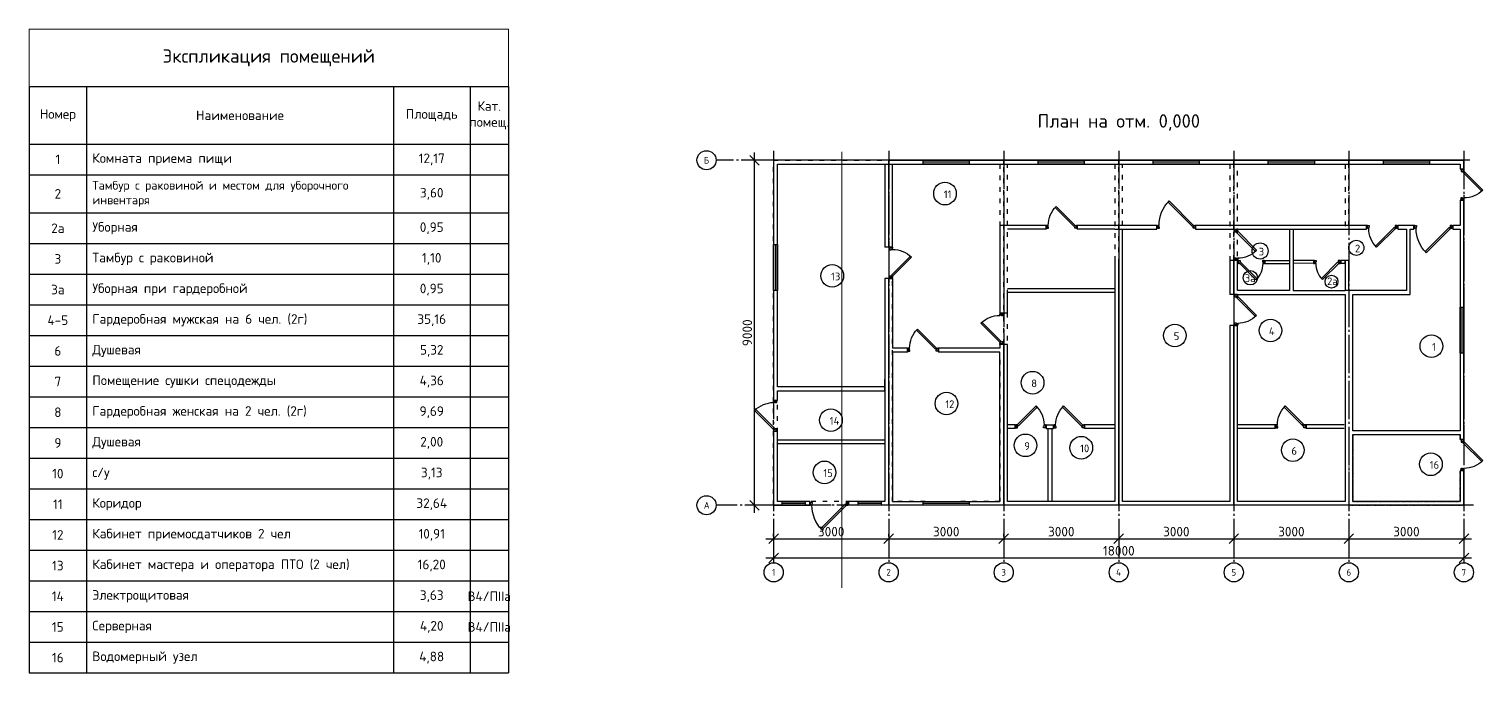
# Model space of a CAD drawing. Header units: millimetres. Extents: x 3795014 to 4300160, y 3869364 to 4016788.
# Drawn here: x 4168331 to 4206243, y 3963619 to 3980415 of the extents above; entities that cross this region are included whole.
import ezdxf
from ezdxf.enums import TextEntityAlignment as Align

# ---------------------------------------------------------------- set-up
doc = ezdxf.new("R2010")
doc.units = ezdxf.units.MM
doc.linetypes.add('ACAD_ISO03W100', pattern=[30, 12, -18])
doc.linetypes.add('DASHDOT_axis', pattern=[24, 20, -1.5, 1, -1.5])
doc.layers.get('Defpoints').update_dxf_attribs({"color": 3})
for name, color, linetype, lineweight in [('выноска', 7, 'Continuous', 18), ('размеры', 7, 'Continuous', 18), ('текст', 7, 'Continuous', 20)]:
    doc.layers.add(name, color=color, linetype=linetype, lineweight=lineweight)
for name, color, linetype in [('Маркер помещения', 7, 'Continuous'), ('Модуль3_9', 7, 'ACAD_ISO03W100'), ('Окно', 7, 'Continuous'), ('ТХ здание', 7, 'Continuous'), ('ТХ размеры', 7, 'Continuous')]:
    doc.layers.add(name, color=color, linetype=linetype)
doc.styles.add('GOST-2.304_Type-B', font='GOST Common.ttf')
doc.styles.add('ISOCPEUR', font='isocpeur.ttf')
doc.styles.add('ВНИПИТЕКСТ', font='isocpeui.ttf')
doc.styles.add('ГОСТ 2.304', font='isocpeur.ttf')
doc.dimstyles.new('СПДС$0', dxfattribs={"dimscale": 100, "dimtxt": 2.5, "dimasz": 2.5, "dimexe": 1.25, "dimexo": 0.004, "dimgap": 1, "dimtad": 1, "dimdec": 0, "dimtxsty": 'ВНИПИТЕКСТ', "dimblk": 'OBLIQUE', "dimcen": 0, "dimdle": 1.25, "dimclrd": 256, "dimclre": 256, "dimclrt": 256, "dimadec": 0, "dimazin": 2, "dimtfac": 1, "dimtdec": 0, "dimtmove": 1, "dimatfit": 3, "dimldrblk": 'NONE', "dimfxl": 1, "dimlwd": -1, "dimlwe": -1, "dimarcsym": 0})

# ---------------------------------------------------------------- blocks, each defined once
blk = doc.blocks.new('Оси')
at = {"layer": 'ТХ размеры', "linetype": 'DASHDOT_axis', "ltscale": 50, "flags": 128}
for points in [[(0, 12250), (0, 12000), (0, 1500)], [(3000, 12250), (3000, 12000), (3000, 1500)], [(6000, 12250), (6000, 12000), (6000, 1500)], [(9000, 12250), (9000, 12000), (9000, 1500)], [(12000, 12250), (12000, 12000), (12000, 1500)], [(15000, 12250), (15000, 12000), (15000, 1500)], [(18000, 12250), (18000, 12000), (18000, 1500)], [(18155.34, 12000), (-1000, 12000), (-1500, 12000)], [(18250, 3000), (18000, 3000), (0, 3000), (-1000, 3000), (-1500, 3000)]]:
    blk.add_lwpolyline(points, dxfattribs=at)
at = {"layer": 'ТХ размеры', "linetype": 'Continuous'}
for centre in [(-1750, 12000), (-1750, 3000), (0, 1250), (3000, 1250), (6000, 1250), (9000, 1250), (12000, 1250), (15000, 1250), (18000, 1250)]:
    blk.add_circle(centre, 250, dxfattribs=at)
at = {"layer": 'ТХ размеры', "style": 'GOST-2.304_Type-B'}
for s, p in [('Б', (-1820, 11912.5)), ('А', (-1820, 2912.5)), ('1', (-43.75, 1162.5)), ('2', (2938.75, 1162.5)), ('3', (5938.75, 1162.5)), ('4', (8930, 1162.5)), ('5', (11938.75, 1162.5)), ('6', (14938.75, 1162.5)), ('7', (17938.75, 1162.5))]:
    blk.add_text(s, height=175, dxfattribs=at).set_placement(p)
blk = doc.blocks.new('*U47')
at = {"ltscale": 100}
blk.add_lwpolyline([(54, -39), (83, -11), (577, -505), (549, -533)], close=True, dxfattribs=at)
blk.add_arc((55, -38), 700, 315.135, 0, dxfattribs=at)
at = {"layer": 'ТХ здание', "ltscale": 100}
for p, q in [((20, -38), (20, 38)), ((20, 38), (65, 38)), ((65, 4), (53, 4)), ((53, 4), (53, -36)), ((65, 38), (65, 4)), ((790, 38), (745, 38)), ((745, 38), (745, 4)), ((745, 4), (757, 4)), ((757, 4), (757, -38)), ((790, -38), (790, 38)), ((51, -38), (20, -38)), ((757, -38), (790, -38))]:
    blk.add_line(p, q, dxfattribs=at)
for points in [[(20, 38), (0, 38), (0, -38), (20, -38)], [(790, 38), (810, 38), (810, -38), (790, -38)]]:
    blk.add_lwpolyline(points, close=True, dxfattribs=at)
blk.add_circle((53, -38), 2, dxfattribs=at)
blk = doc.blocks.new('*U37')
at = {"ltscale": 100}
blk.add_lwpolyline([(54, 39), (83, 11), (577, 505), (549, 533)], close=True, dxfattribs=at)
blk.add_arc((55, 38), 700, 0, 44.865, dxfattribs=at)
at = {"layer": 'ТХ здание', "ltscale": 100}
for p, q in [((20, 38), (20, -37)), ((51, 38), (20, 38)), ((53, -4), (53, 36)), ((757, -4), (757, 38)), ((757, 38), (790, 38)), ((790, 38), (790, -37)), ((20, -37), (65, -37)), ((65, -4), (53, -4)), ((65, -37), (65, -4)), ((745, -37), (745, -4)), ((745, -4), (757, -4)), ((790, -37), (745, -37))]:
    blk.add_line(p, q, dxfattribs=at)
for points in [[(20, -37), (0, -37), (0, 38), (20, 38)], [(790, -37), (810, -37), (810, 38), (790, 38)]]:
    blk.add_lwpolyline(points, close=True, dxfattribs=at)
blk.add_circle((53, 38), 2, dxfattribs=at)
blk = doc.blocks.new('*U36')
at = {"ltscale": 100}
blk.add_lwpolyline([(54, 39), (83, 11), (719, 647), (690, 675)], close=True, dxfattribs=at)
blk.add_arc((55, 38), 900, 0, 44.865, dxfattribs=at)
at = {"layer": 'ТХ здание', "ltscale": 100}
for p, q in [((20, 38), (20, -37)), ((51, 38), (20, 38)), ((53, -4), (53, 36)), ((957, -4), (957, 38)), ((957, 38), (990, 38)), ((990, 38), (990, -37)), ((20, -37), (65, -37)), ((65, -4), (53, -4)), ((65, -37), (65, -4)), ((945, -37), (945, -4)), ((945, -4), (957, -4)), ((990, -37), (945, -37))]:
    blk.add_line(p, q, dxfattribs=at)
for points in [[(20, -37), (0, -37), (0, 38), (20, 38)], [(990, -37), (1010, -37), (1010, 38), (990, 38)]]:
    blk.add_lwpolyline(points, close=True, dxfattribs=at)
blk.add_circle((53, 38), 2, dxfattribs=at)
blk = doc.blocks.new('*U46')
at = {"ltscale": 100}
blk.add_lwpolyline([(54, -39), (83, -11), (719, -647), (690, -675)], close=True, dxfattribs=at)
blk.add_arc((55, -38), 900, 315.135, 0, dxfattribs=at)
at = {"layer": 'ТХ здание', "ltscale": 100}
for p, q in [((20, -38), (20, 38)), ((20, 38), (65, 38)), ((65, 4), (53, 4)), ((53, 4), (53, -36)), ((65, 38), (65, 4)), ((990, 38), (945, 38)), ((945, 38), (945, 4)), ((945, 4), (957, 4)), ((957, 4), (957, -38)), ((990, -38), (990, 38)), ((51, -38), (20, -38)), ((957, -38), (990, -38))]:
    blk.add_line(p, q, dxfattribs=at)
for points in [[(20, 38), (0, 38), (0, -38), (20, -38)], [(990, 38), (1010, 38), (1010, -38), (990, -38)]]:
    blk.add_lwpolyline(points, close=True, dxfattribs=at)
blk.add_circle((53, -38), 2, dxfattribs=at)
blk = doc.blocks.new('*U43')
at = {"ltscale": 100}
blk.add_lwpolyline([(-54, 39), (-83, 11), (-577, 505), (-549, 533)], close=True, dxfattribs=at)
blk.add_arc((-55, 38), 700, 135.135, 180, dxfattribs=at)
at = {"layer": 'ТХ здание', "ltscale": 100}
for p, q in [((-790, 38), (-790, -37)), ((-757, 38), (-790, 38)), ((-757, -4), (-757, 38)), ((-53, -4), (-53, 36)), ((-51, 38), (-20, 38)), ((-20, 38), (-20, -37)), ((-790, -37), (-745, -37)), ((-745, -4), (-757, -4)), ((-745, -37), (-745, -4)), ((-65, -37), (-65, -4)), ((-65, -4), (-53, -4)), ((-20, -37), (-65, -37))]:
    blk.add_line(p, q, dxfattribs=at)
for points in [[(-790, -37), (-810, -37), (-810, 38), (-790, 38)], [(-20, -37), (0, -37), (0, 38), (-20, 38)]]:
    blk.add_lwpolyline(points, close=True, dxfattribs=at)
blk.add_circle((-53, 38), 2, dxfattribs=at)
blk = doc.blocks.new('*U45')
at = {"ltscale": 100}
blk.add_lwpolyline([(54, 39), (83, 11), (577, 505), (549, 533)], close=True, dxfattribs=at)
blk.add_arc((55, 38), 700, 0, 44.865, dxfattribs=at)
at = {"layer": 'ТХ здание', "ltscale": 100}
for p, q in [((20, 38), (20, -37)), ((51, 38), (20, 38)), ((53, -4), (53, 36)), ((757, -4), (757, 38)), ((757, 38), (790, 38)), ((790, 38), (790, -37)), ((20, -37), (65, -37)), ((65, -4), (53, -4)), ((65, -37), (65, -4)), ((745, -37), (745, -4)), ((745, -4), (757, -4)), ((790, -37), (745, -37))]:
    blk.add_line(p, q, dxfattribs=at)
for points in [[(20, -37), (0, -37), (0, 38), (20, 38)], [(790, -37), (810, -37), (810, 38), (790, 38)]]:
    blk.add_lwpolyline(points, close=True, dxfattribs=at)
blk.add_circle((53, 38), 2, dxfattribs=at)
blk = doc.blocks.new('*U48')
at = {"ltscale": 100}
blk.add_lwpolyline([(-54, 39), (-83, 11), (-577, 505), (-549, 533)], close=True, dxfattribs=at)
blk.add_arc((-55, 38), 700, 135.135, 180, dxfattribs=at)
at = {"layer": 'ТХ здание', "ltscale": 100}
for p, q in [((-790, 38), (-790, -37)), ((-757, 38), (-790, 38)), ((-757, -4), (-757, 38)), ((-53, -4), (-53, 36)), ((-51, 38), (-20, 38)), ((-20, 38), (-20, -37)), ((-790, -37), (-745, -37)), ((-745, -4), (-757, -4)), ((-745, -37), (-745, -4)), ((-65, -37), (-65, -4)), ((-65, -4), (-53, -4)), ((-20, -37), (-65, -37))]:
    blk.add_line(p, q, dxfattribs=at)
for points in [[(-790, -37), (-810, -37), (-810, 38), (-790, 38)], [(-20, -37), (0, -37), (0, 38), (-20, 38)]]:
    blk.add_lwpolyline(points, close=True, dxfattribs=at)
blk.add_circle((-53, 38), 2, dxfattribs=at)
blk = doc.blocks.new('_Oblique')
at = {"color": 0, "linetype": 'ByBlock', "lineweight": -2}
blk.add_line((-0.5, -0.5), (0.5, 0.5), dxfattribs=at)
blk = doc.blocks.new('*D181')
at = {"layer": 'Defpoints', "color": 0, "lineweight": 20, "transparency": 16777216}
for p in [(4187247, 3976993), (4187401, 3976993), (4187401, 3967993)]:
    blk.add_point(p, dxfattribs=at)
at = {"layer": 'размеры', "color": 0, "lineweight": -2, "transparency": 16777216}
for p, q in [((4187338, 3976993), (4187122, 3976993)), ((4187247, 3967793), (4187247, 3977193)), ((4187338, 3967993), (4187122, 3967993))]:
    blk.add_line(p, q, dxfattribs=at)
at = {"layer": 'размеры', "color": 0, "lineweight": -2, "transparency": 16777216, "xscale": 250, "yscale": 250, "zscale": 250}
for p, rotation in [((4187247, 3976993), 90), ((4187247, 3967993), 270)]:
    blk.add_blockref('_Oblique', p, dxfattribs=dict(at, rotation=rotation))
at = {"layer": 'размеры', "color": 0, "transparency": 16777216, "insert": (4187059, 3972493), "char_height": 250, "attachment_point": 5, "rotation": 90, "style": 'ISOCPEUR'}
blk.add_mtext('\\A1;9000', dxfattribs=at)
blk = doc.blocks.new('*U49')
at = {"ltscale": 100}
blk.add_lwpolyline([(54, -39), (83, -11), (577, -505), (549, -533)], close=True, dxfattribs=at)
blk.add_arc((55, -38), 700, 315.135, 0, dxfattribs=at)
at = {"layer": 'ТХ здание', "ltscale": 100}
for p, q in [((20, -38), (20, 38)), ((20, 38), (65, 38)), ((65, 4), (53, 4)), ((53, 4), (53, -36)), ((65, 38), (65, 4)), ((790, 38), (745, 38)), ((745, 38), (745, 4)), ((745, 4), (757, 4)), ((757, 4), (757, -38)), ((790, -38), (790, 38)), ((51, -38), (20, -38)), ((757, -38), (790, -38))]:
    blk.add_line(p, q, dxfattribs=at)
for points in [[(20, 38), (0, 38), (0, -38), (20, -38)], [(790, 38), (810, 38), (810, -38), (790, -38)]]:
    blk.add_lwpolyline(points, close=True, dxfattribs=at)
blk.add_circle((53, -38), 2, dxfattribs=at)
blk = doc.blocks.new('*D182')
at = {"layer": 'Defpoints', "color": 0, "lineweight": 20, "transparency": 16777216}
for p in [(4187747, 3966887), (4205747, 3966649), (4205747, 3966618)]:
    blk.add_point(p, dxfattribs=at)
at = {"layer": 'размеры', "color": 0, "lineweight": -2, "transparency": 16777216}
for p, q in [((4187747, 3966825), (4187747, 3966493)), ((4187547, 3966618), (4205947, 3966618)), ((4205747, 3966587), (4205747, 3966493))]:
    blk.add_line(p, q, dxfattribs=at)
at = {"layer": 'размеры', "color": 0, "lineweight": -2, "transparency": 16777216, "xscale": 250, "yscale": 250, "zscale": 250, "rotation": 180}
blk.add_blockref('_Oblique', (4187747, 3966618), dxfattribs=at)
at = {"layer": 'размеры', "color": 0, "lineweight": -2, "transparency": 16777216, "xscale": 250, "yscale": 250, "zscale": 250}
blk.add_blockref('_Oblique', (4205747, 3966618), dxfattribs=at)
at = {"layer": 'размеры', "color": 0, "transparency": 16777216, "insert": (4196747, 3966805), "char_height": 250, "attachment_point": 5, "style": 'ISOCPEUR'}
blk.add_mtext('\\A1;18000', dxfattribs=at)
blk = doc.blocks.new('*D183')
at = {"layer": 'Defpoints', "color": 0, "lineweight": 20, "transparency": 16777216}
for p in [(4187747, 3967118), (4190747, 3967118), (4190747, 3967118)]:
    blk.add_point(p, dxfattribs=at)
at = {"layer": 'размеры', "color": 0, "lineweight": -2, "transparency": 16777216}
for p, q in [((4187747, 3967180), (4187747, 3967243)), ((4190747, 3967180), (4190747, 3967243)), ((4187547, 3967118), (4190947, 3967118))]:
    blk.add_line(p, q, dxfattribs=at)
at = {"layer": 'размеры', "color": 0, "lineweight": -2, "transparency": 16777216, "xscale": 250, "yscale": 250, "zscale": 250, "rotation": 180}
blk.add_blockref('_Oblique', (4187747, 3967118), dxfattribs=at)
at = {"layer": 'размеры', "color": 0, "lineweight": -2, "transparency": 16777216, "xscale": 250, "yscale": 250, "zscale": 250}
blk.add_blockref('_Oblique', (4190747, 3967118), dxfattribs=at)
at = {"layer": 'размеры', "color": 0, "transparency": 16777216, "insert": (4189247, 3967305), "char_height": 250, "attachment_point": 5, "style": 'ISOCPEUR'}
blk.add_mtext('\\A1;3000', dxfattribs=at)
blk = doc.blocks.new('*D184')
at = {"layer": 'Defpoints', "color": 0, "lineweight": 20, "transparency": 16777216}
for p in [(4193747, 3967185), (4190747, 3967118), (4193747, 3967118)]:
    blk.add_point(p, dxfattribs=at)
at = {"layer": 'размеры', "color": 0, "lineweight": -2, "transparency": 16777216}
for p, q in [((4190747, 3967180), (4190747, 3967243)), ((4190547, 3967118), (4193947, 3967118)), ((4193747, 3967123), (4193747, 3966993))]:
    blk.add_line(p, q, dxfattribs=at)
at = {"layer": 'размеры', "color": 0, "lineweight": -2, "transparency": 16777216, "xscale": 250, "yscale": 250, "zscale": 250, "rotation": 180}
blk.add_blockref('_Oblique', (4190747, 3967118), dxfattribs=at)
at = {"layer": 'размеры', "color": 0, "lineweight": -2, "transparency": 16777216, "xscale": 250, "yscale": 250, "zscale": 250}
blk.add_blockref('_Oblique', (4193747, 3967118), dxfattribs=at)
at = {"layer": 'размеры', "color": 0, "transparency": 16777216, "insert": (4192247, 3967305), "char_height": 250, "attachment_point": 5, "style": 'ISOCPEUR'}
blk.add_mtext('\\A1;3000', dxfattribs=at)
blk = doc.blocks.new('*D185')
at = {"layer": 'Defpoints', "color": 0, "lineweight": 20, "transparency": 16777216}
for p in [(4196747, 3967206), (4199747, 3967227), (4199747, 3967118)]:
    blk.add_point(p, dxfattribs=at)
at = {"layer": 'размеры', "color": 0, "lineweight": -2, "transparency": 16777216}
for p, q in [((4196747, 3967143), (4196747, 3966993)), ((4199747, 3967164), (4199747, 3966993)), ((4196547, 3967118), (4199947, 3967118))]:
    blk.add_line(p, q, dxfattribs=at)
at = {"layer": 'размеры', "color": 0, "lineweight": -2, "transparency": 16777216, "xscale": 250, "yscale": 250, "zscale": 250, "rotation": 180}
blk.add_blockref('_Oblique', (4196747, 3967118), dxfattribs=at)
at = {"layer": 'размеры', "color": 0, "lineweight": -2, "transparency": 16777216, "xscale": 250, "yscale": 250, "zscale": 250}
blk.add_blockref('_Oblique', (4199747, 3967118), dxfattribs=at)
at = {"layer": 'размеры', "color": 0, "transparency": 16777216, "insert": (4198247, 3967305), "char_height": 250, "attachment_point": 5, "style": 'ISOCPEUR'}
blk.add_mtext('\\A1;3000', dxfattribs=at)
blk = doc.blocks.new('*D186')
at = {"layer": 'Defpoints', "color": 0, "lineweight": 20, "transparency": 16777216}
for p in [(4196747, 3967185), (4193747, 3967118), (4196747, 3967118)]:
    blk.add_point(p, dxfattribs=at)
at = {"layer": 'размеры', "color": 0, "lineweight": -2, "transparency": 16777216}
for p, q in [((4193747, 3967180), (4193747, 3967243)), ((4193547, 3967118), (4196947, 3967118)), ((4196747, 3967123), (4196747, 3966993))]:
    blk.add_line(p, q, dxfattribs=at)
at = {"layer": 'размеры', "color": 0, "lineweight": -2, "transparency": 16777216, "xscale": 250, "yscale": 250, "zscale": 250, "rotation": 180}
blk.add_blockref('_Oblique', (4193747, 3967118), dxfattribs=at)
at = {"layer": 'размеры', "color": 0, "lineweight": -2, "transparency": 16777216, "xscale": 250, "yscale": 250, "zscale": 250}
blk.add_blockref('_Oblique', (4196747, 3967118), dxfattribs=at)
at = {"layer": 'размеры', "color": 0, "transparency": 16777216, "insert": (4195247, 3967305), "char_height": 250, "attachment_point": 5, "style": 'ISOCPEUR'}
blk.add_mtext('\\A1;3000', dxfattribs=at)
blk = doc.blocks.new('*D187')
at = {"layer": 'Defpoints', "color": 0, "lineweight": 20, "transparency": 16777216}
for p in [(4199747, 3967206), (4202747, 3967227), (4202747, 3967118)]:
    blk.add_point(p, dxfattribs=at)
at = {"layer": 'размеры', "color": 0, "lineweight": -2, "transparency": 16777216}
for p, q in [((4199747, 3967143), (4199747, 3966993)), ((4202747, 3967164), (4202747, 3966993)), ((4199547, 3967118), (4202947, 3967118))]:
    blk.add_line(p, q, dxfattribs=at)
at = {"layer": 'размеры', "color": 0, "lineweight": -2, "transparency": 16777216, "xscale": 250, "yscale": 250, "zscale": 250, "rotation": 180}
blk.add_blockref('_Oblique', (4199747, 3967118), dxfattribs=at)
at = {"layer": 'размеры', "color": 0, "lineweight": -2, "transparency": 16777216, "xscale": 250, "yscale": 250, "zscale": 250}
blk.add_blockref('_Oblique', (4202747, 3967118), dxfattribs=at)
at = {"layer": 'размеры', "color": 0, "transparency": 16777216, "insert": (4201247, 3967305), "char_height": 250, "attachment_point": 5, "style": 'ISOCPEUR'}
blk.add_mtext('\\A1;3000', dxfattribs=at)
blk = doc.blocks.new('*D188')
at = {"layer": 'Defpoints', "color": 0, "lineweight": 20, "transparency": 16777216}
for p in [(4202747, 3967206), (4205747, 3967227), (4205747, 3967118)]:
    blk.add_point(p, dxfattribs=at)
at = {"layer": 'размеры', "color": 0, "lineweight": -2, "transparency": 16777216}
for p, q in [((4202747, 3967143), (4202747, 3966993)), ((4205747, 3967164), (4205747, 3966993)), ((4202547, 3967118), (4205947, 3967118))]:
    blk.add_line(p, q, dxfattribs=at)
at = {"layer": 'размеры', "color": 0, "lineweight": -2, "transparency": 16777216, "xscale": 250, "yscale": 250, "zscale": 250, "rotation": 180}
blk.add_blockref('_Oblique', (4202747, 3967118), dxfattribs=at)
at = {"layer": 'размеры', "color": 0, "lineweight": -2, "transparency": 16777216, "xscale": 250, "yscale": 250, "zscale": 250}
blk.add_blockref('_Oblique', (4205747, 3967118), dxfattribs=at)
at = {"layer": 'размеры', "color": 0, "transparency": 16777216, "insert": (4204247, 3967305), "char_height": 250, "attachment_point": 5, "style": 'ISOCPEUR'}
blk.add_mtext('\\A1;3000', dxfattribs=at)
blk = doc.blocks.new('*T189')
at = {"layer": 'Defpoints', "color": 8, "linetype": 'ByBlock', "lineweight": 0, "ltscale": 100, "transparency": 16777216}
for p, q in [((0, 0), (12500, 0)), ((0, 0), (0, -1500)), ((12500, 0), (12500, -1500))]:
    blk.add_line(p, q, dxfattribs=at)
at = {"layer": 'ТХ здание', "color": 0, "ltscale": 100, "transparency": 16777216}
blk.add_line((0, -1500), (12500, -1500), dxfattribs=at)
at = {"layer": 'ТХ здание', "color": 0, "linetype": 'ByBlock', "lineweight": -2, "ltscale": 100, "transparency": 16777216}
for p, q in [((0, -1500), (0, -16796)), ((1500, -1500), (1500, -16796)), ((9500, -1500), (9500, -16796)), ((11500, -1500), (11500, -16796)), ((12500, -1500), (12500, -16796)), ((0, -3000), (12500, -3000)), ((0, -3800), (12500, -3800)), ((0, -4796), (12500, -4796)), ((0, -5596), (12500, -5596)), ((0, -6396), (12500, -6396)), ((0, -7196), (12500, -7196)), ((0, -7996), (12500, -7996)), ((0, -8796), (12500, -8796)), ((0, -9596), (12500, -9596)), ((0, -10396), (12500, -10396)), ((0, -11196), (12500, -11196)), ((0, -11996), (12500, -11996)), ((0, -12796), (12500, -12796)), ((0, -13596), (12500, -13596)), ((0, -14396), (12500, -14396)), ((0, -15196), (12500, -15196)), ((0, -15996), (12500, -15996)), ((0, -16796), (12500, -16796))]:
    blk.add_line(p, q, dxfattribs=at)
at = {"layer": 'ТХ здание', "color": 0, "ltscale": 100, "transparency": 16777216, "style": 'ISOCPEUR'}
for s, insert, char_height, width, attachment_point in [('Экспликация помещений', (6250, -750), 350, 12380, 5), ('Кат. помещ.', (12000, -2250), 250, 880, 5), ('Номер', (750, -2250), 250, 1380, 5), ('Наименование', (5500, -2250), 250, 7880, 5), ('\\A1;Площадь', (10500, -2250), 250, 1880, 5), ('1', (750, -3400), 250, 1380, 5), ('Комната приема пищи', (1650, -3400), 250, 7700, 4), ('12,17', (10500, -3400), 250, 1880, 5), ('{\\H0.91667x;\\C256;Тамбур с раковиной и местом для уборочного\\Pинвентаря}', (1650, -4298), 250, 7700, 4), ('3,60', (10500, -4298), 250, 1880, 5), ('2', (750, -4298), 250, 1380, 5), ('2а', (750, -5196), 250, 1380, 5), ('Уборная', (1650, -5196), 250, 7700, 4), ('0,95', (10500, -5196), 250, 1880, 5), ('3', (750, -5996), 250, 1380, 5), ('Тамбур с раковиной', (1650, -5996), 250, 7700, 4), ('1,10', (10500, -5996), 250, 1880, 5), ('3а', (750, -6796), 250, 1380, 5), ('Уборная при гардеробной', (1650, -6796), 250, 7700, 4), ('0,95', (10500, -6796), 250, 1880, 5), ('4-5', (750, -7596), 250, 1380, 5), ('Гардеробная мужская на 6 чел. (2г)', (1650, -7596), 250, 7700, 4), ('35,16', (10500, -7596), 250, 1880, 5), ('6', (750, -8396), 250, 1380, 5), ('Душевая', (1650, -8396), 250, 7700, 4), ('5,32', (10500, -8396), 250, 1880, 5), ('7', (750, -9196), 250, 1380, 5), ('Помещение сушки спецодежды', (1650, -9196), 250, 7700, 4), ('4,36', (10500, -9196), 250, 1880, 5), ('Гардеробная женская на 2 чел. (2г)', (1650, -9996), 250, 7700, 4), ('9,69', (10500, -9996), 250, 1880, 5), ('8', (750, -9996), 250, 1380, 5), ('9', (750, -10796), 250, 1380, 5), ('Душевая', (1650, -10796), 250, 7700, 4), ('2,00', (10500, -10796), 250, 1880, 5), ('10', (750, -11596), 250, 1380, 5), ('с/у', (1650, -11596), 250, 7700, 4), ('3,13', (10500, -11596), 250, 1880, 5), ('11', (750, -12396), 250, 1380, 5), ('Коридор', (1650, -12396), 250, 7700, 4), ('32,64', (10500, -12396), 250, 1880, 5), ('12', (750, -13196), 250, 1380, 5), ('Кабинет приемосдатчиков 2 чел', (1650, -13196), 250, 7700, 4), ('10,91', (10500, -13196), 250, 1880, 5), ('13', (750, -13996), 250, 1380, 5), ('Кабинет мастера и оператора ПТО (2 чел)', (1650, -13996), 250, 7700, 4), ('16,20', (10500, -13996), 250, 1880, 5), ('14', (750, -14796), 250, 1380, 5), ('Электрощитовая', (1650, -14796), 250, 7700, 4), ('3,63', (10500, -14796), 250, 1880, 5), ('В4/ПIIа', (12000, -14796), 250, 880, 5), ('15', (750, -15596), 250, 1380, 5), ('Серверная', (1650, -15596), 250, 7700, 4), ('4,20', (10500, -15596), 250, 1880, 5), ('В4/ПIIа', (12000, -15596), 250, 880, 5), ('16', (750, -16396), 250, 1380, 5), ('Водомерный узел', (1650, -16396), 250, 7700, 4), ('4,88', (10500, -16396), 250, 1880, 5)]:
    blk.add_mtext(s, dxfattribs=dict(at, insert=insert, char_height=char_height, width=width, attachment_point=attachment_point))
blk = doc.blocks.new('*U180')
at = {"ltscale": 100}
blk.add_lwpolyline([(-54, -39), (-83, -11), (-507, -434), (-478, -463)], close=True, dxfattribs=at)
blk.add_arc((-55, -38), 600, 180, 224.865, dxfattribs=at)
at = {"layer": 'ТХ здание', "ltscale": 100}
for p, q in [((-690, -38), (-690, 38)), ((-690, 38), (-645, 38)), ((-645, 4), (-657, 4)), ((-657, 4), (-657, -38)), ((-645, 38), (-645, 4)), ((-20, 38), (-65, 38)), ((-65, 38), (-65, 4)), ((-65, 4), (-53, 4)), ((-53, 4), (-53, -36)), ((-20, -38), (-20, 38)), ((-657, -38), (-690, -38)), ((-51, -38), (-20, -38))]:
    blk.add_line(p, q, dxfattribs=at)
for points in [[(-690, 38), (-710, 38), (-710, -38), (-690, -38)], [(-20, 38), (0, 38), (0, -38), (-20, -38)]]:
    blk.add_lwpolyline(points, close=True, dxfattribs=at)
blk.add_circle((-53, -38), 2, dxfattribs=at)
blk = doc.blocks.new('*U179')
at = {"ltscale": 100}
blk.add_lwpolyline([(-54, -39), (-83, -11), (-507, -434), (-478, -463)], close=True, dxfattribs=at)
blk.add_arc((-55, -38), 600, 180, 224.865, dxfattribs=at)
at = {"layer": 'ТХ здание', "ltscale": 100}
for p, q in [((-690, -38), (-690, 38)), ((-690, 38), (-645, 38)), ((-645, 4), (-657, 4)), ((-657, 4), (-657, -38)), ((-645, 38), (-645, 4)), ((-20, 38), (-65, 38)), ((-65, 38), (-65, 4)), ((-65, 4), (-53, 4)), ((-53, 4), (-53, -36)), ((-20, -38), (-20, 38)), ((-657, -38), (-690, -38)), ((-51, -38), (-20, -38))]:
    blk.add_line(p, q, dxfattribs=at)
for points in [[(-690, 38), (-710, 38), (-710, -38), (-690, -38)], [(-20, 38), (0, 38), (0, -38), (-20, -38)]]:
    blk.add_lwpolyline(points, close=True, dxfattribs=at)
blk.add_circle((-53, -38), 2, dxfattribs=at)

msp = doc.modelspace()

# ---------------------------------------------------------------- linework, layer by layer
at = {"layer": 'выноска', "lineweight": 20}
msp.add_lwpolyline([(4189521.7, 3977208.7), (4189521.7, 3965839.4)], dxfattribs=at)
at = {"layer": 'Маркер помещения'}
for centre, radius in [((4192215.1, 3976122.6), 295.4), ((4200431.9, 3974625.7), 209.8), ((4202941.8, 3974708.3), 197.7), ((4189274.8, 3973978.9), 295.4), ((4200176.6, 3973927.2), 187.7), ((4202294.1, 3973826.9), 167.5), ((4200703.2, 3972551), 295.4), ((4198209.9, 3972422.1), 295.4), ((4204898.9, 3972141.3), 295.4), ((4194500.3, 3971190), 295.4), ((4192252.6, 3970646.6), 295.4), ((4189240.2, 3970211.6), 295.4), ((4194313.7, 3969555.8), 295.4), ((4195769.1, 3969493.6), 295.4), ((4201285.4, 3969428.1), 295.4), ((4189071.5, 3968850.1), 295.4), ((4204886.7, 3969062.6), 295.4)]:
    msp.add_circle(centre, radius, dxfattribs=at)
at = {"layer": 'Модуль3_9', "ltscale": 10}
for points in [[(4190746.7, 3968761.8), (4190746.7, 3967992.6), (4187746.7, 3967992.6), (4187746.7, 3976992.6), (4190746.7, 3976992.6), (4190746.7, 3974721.8)], [(4190746.7, 3974721.8), (4190746.7, 3976992.6), (4193746.7, 3976992.6), (4193746.7, 3967992.6), (4190746.7, 3967992.6), (4190746.7, 3968761.8)], [(4199746.7, 3972682.6), (4199746.7, 3967992.6), (4196746.7, 3967992.6), (4196746.7, 3976992.6), (4199746.7, 3976992.6), (4199746.7, 3973492.6)], [(4199746.7, 3973492.6), (4199746.7, 3976992.6), (4202746.7, 3976992.6), (4202746.7, 3975292.6)], [(4202746.7, 3975292.6), (4202746.7, 3976992.6), (4205746.7, 3976992.6), (4205746.7, 3969598.3)], [(4190646.7, 3968761.8), (4190646.7, 3968092.6), (4187846.7, 3968092.6), (4187846.7, 3976892.6), (4190646.7, 3976892.6), (4190646.7, 3974721.8)], [(4190846.7, 3974666.8), (4190846.7, 3976892.6), (4193646.7, 3976892.6), (4193646.2, 3973000.4)], [(4199646.7, 3972682.6), (4199646.7, 3968092.6), (4196846.7, 3968092.6), (4196846.7, 3976892.6), (4199646.7, 3976892.6), (4199646.7, 3973492.6)], [(4199846.7, 3973592.6), (4199846.7, 3976892.6), (4202646.7, 3976892.6), (4202646.7, 3975192.6)], [(4190846.7, 3969516.8), (4190846.7, 3974021.4)], [(4190646.7, 3973911.8), (4190646.7, 3969571.8)], [(4190746.7, 3969571.8), (4190746.7, 3973911.8)], [(4190746.7, 3973911.8), (4190746.7, 3969571.8)], [(4202646.7, 3973492.6), (4202646.7, 3968092.6), (4199846.7, 3968092.6), (4199846.7, 3972737.6)], [(4199846.7, 3973383), (4199846.7, 3973492.6)], [(4202746.7, 3967992.6), (4199746.7, 3967992.6), (4199746.7, 3972682.6)], [(4193646.2, 3971784.2), (4193646.7, 3968092.6), (4192542.2, 3968092.6)], [(4191696.7, 3968092.6), (4190846.7, 3968092.6), (4190846.7, 3969516.8)], [(4205746.7, 3968952.9), (4205746.7, 3967992.6), (4202746.7, 3967992.6)]]:
    msp.add_lwpolyline(points, dxfattribs=at)
for points in [[(4193746.7, 3976992.6), (4196746.7, 3976992.6), (4196746.7, 3967992.6), (4193746.7, 3967992.6)], [(4193846.7, 3976892.6), (4196646.7, 3976892.6), (4196646.7, 3968092.6), (4193846.7, 3968092.6)]]:
    msp.add_lwpolyline(points, close=True, dxfattribs=at)
at = {"layer": 'Модуль3_9'}
for points in [[(4202746.7, 3969817.6), (4202746.7, 3967992.6), (4205746.7, 3967992.6), (4205746.7, 3968952.9)], [(4202846.7, 3969817.6), (4202846.7, 3968092.6), (4205646.7, 3968092.6), (4205646.7, 3968897.9)], [(4205646.7, 3969707.9), (4205646.7, 3969836.1)], [(4205746.7, 3969598.3), (4205746.7, 3969836.1)]]:
    msp.add_lwpolyline(points, dxfattribs=at)
at = {"layer": 'Окно'}
for p, q in [((4192846.7, 3976942.6), (4191646.7, 3976942.6)), ((4195846.7, 3976942.6), (4194646.7, 3976942.6)), ((4198846.7, 3976942.6), (4197646.7, 3976942.6)), ((4201846.7, 3976942.6), (4200646.7, 3976942.6)), ((4204846.7, 3976942.6), (4203646.7, 3976942.6)), ((4187796.7, 3974792.6), (4187796.7, 3973592.6)), ((4205696.7, 3973164.3), (4205696.7, 3971964.3)), ((4188567.9, 3968042.6), (4187967.9, 3968042.6)), ((4190549, 3968042.6), (4189949, 3968042.6)), ((4192846.7, 3968042.6), (4191646.7, 3968042.6))]:
    msp.add_line(p, q, dxfattribs=at)
for points in [[(4192846.7, 3976992.6), (4192846.7, 3976892.6), (4191646.7, 3976892.6), (4191646.7, 3976992.6), (4192846.7, 3976992.6)], [(4195846.7, 3976992.6), (4195846.7, 3976892.6), (4194646.7, 3976892.6), (4194646.7, 3976992.6), (4195846.7, 3976992.6)], [(4198846.7, 3976992.6), (4198846.7, 3976892.6), (4197646.7, 3976892.6), (4197646.7, 3976992.6), (4198846.7, 3976992.6)], [(4201846.7, 3976992.6), (4201846.7, 3976892.6), (4200646.7, 3976892.6), (4200646.7, 3976992.6), (4201846.7, 3976992.6)], [(4204846.7, 3976992.6), (4204846.7, 3976892.6), (4203646.7, 3976892.6), (4203646.7, 3976992.6), (4204846.7, 3976992.6)], [(4187746.7, 3974792.6), (4187846.7, 3974792.6), (4187846.7, 3973592.6), (4187746.7, 3973592.6), (4187746.7, 3974792.6)], [(4205646.7, 3973164.3), (4205746.7, 3973164.3), (4205746.7, 3971964.3), (4205646.7, 3971964.3), (4205646.7, 3973164.3)], [(4188567.9, 3968092.6), (4188567.9, 3967992.6), (4187967.9, 3967992.6), (4187967.9, 3968092.6), (4188567.9, 3968092.6)], [(4190549, 3968092.6), (4190549, 3967992.6), (4189949, 3967992.6), (4189949, 3968092.6), (4190549, 3968092.6)], [(4192846.7, 3968092.6), (4192846.7, 3967992.6), (4191646.7, 3967992.6), (4191646.7, 3968092.6), (4192846.7, 3968092.6)]]:
    msp.add_lwpolyline(points, dxfattribs=at)
at = {"layer": 'ТХ здание'}
for p, q in [((4205646.7, 3976892.6), (4205646.7, 3976764.4)), ((4205746.7, 3976764.4), (4205646.7, 3976764.4)), ((4205746.7, 3975954.4), (4205646.7, 3975954.4)), ((4194852.3, 3975292.6), (4194852.3, 3975198.4)), ((4195662.3, 3975292.6), (4195662.3, 3975198.4)), ((4196646.7, 3975192.6), (4196846.7, 3975192.6)), ((4197741.7, 3975192.6), (4197741.7, 3975292.6)), ((4190846.7, 3974721.8), (4190646.2, 3974721.8)), ((4199646.7, 3974382.6), (4199846.7, 3974382.6)), ((4200556.7, 3974378.8), (4201196.7, 3974378.8)), ((4201827.2, 3974378.8), (4201296.7, 3974378.8)), ((4200556.7, 3974301.2), (4201196.7, 3974298.8)), ((4201827.2, 3974303.8), (4201296.7, 3974299.1)), ((4190846.7, 3973911.8), (4190646.2, 3973911.8)), ((4190846.7, 3973911.8), (4190846.7, 3972090.4)), ((4193846.7, 3973000.4), (4193846.7, 3973545.8)), ((4199846.7, 3973492.6), (4199646.7, 3973492.6)), ((4193846.7, 3973000.4), (4193646.2, 3973000.4)), ((4199846.7, 3972682.6), (4199646.7, 3972682.6)), ((4191236.2, 3972090.4), (4191236.2, 3971990.4)), ((4192046.2, 3972090.4), (4192046.2, 3971990.4)), ((4193846.7, 3972190.4), (4193646.2, 3972190.4)), ((4193646.2, 3972190.4), (4193646.2, 3972090.4)), ((4187846.7, 3970727.6), (4187746.2, 3970727.6)), ((4187846.5, 3969917.6), (4187746.2, 3969917.6)), ((4194042.9, 3970086.8), (4194042.9, 3969992.6)), ((4194852.3, 3969992.6), (4195045.4, 3969992.6)), ((4194852.9, 3970086.8), (4195046, 3970086.8)), ((4194853.5, 3970086.8), (4194853.5, 3969992.6)), ((4194898.9, 3969992.6), (4194898.9, 3968092.6)), ((4194998.9, 3969992.6), (4194998.9, 3968092.6)), ((4195046.6, 3970086.8), (4195046.6, 3969992.6)), ((4195856, 3970086.8), (4195856, 3969992.6)), ((4200827.3, 3970086.8), (4200827.3, 3969992.6)), ((4201637.3, 3970086.8), (4201637.3, 3969992.6)), ((4190646.7, 3969692.6), (4187846.7, 3969692.6)), ((4190646.7, 3969592.6), (4187846.7, 3969592.6)), ((4205746.7, 3969707.9), (4205646.7, 3969707.9)), ((4205746.7, 3968897.9), (4205646.7, 3968897.9)), ((4188689, 3967993.9), (4188689, 3968092.6)), ((4189699, 3967995.2), (4189699, 3968092.6)), ((4193746.7, 3967992.6), (4189699, 3967993.9))]:
    msp.add_line(p, q, dxfattribs=at)
for points in [[(4205746.7, 3976654.8), (4205746.7, 3976992.6), (4187746.7, 3976992.6), (4187746.7, 3976764.4), (4187746.7, 3970727.6)], [(4190746.7, 3976892.6), (4190746.7, 3976992.6), (4193746.7, 3976992.6)], [(4190746.7, 3976992.6), (4190746.7, 3976892.6)], [(4193746.7, 3976892.6), (4193746.7, 3976992.6), (4196746.7, 3976992.6)], [(4193746.7, 3976992.6), (4193746.7, 3976892.6)], [(4196746.7, 3976892.6), (4196746.7, 3976992.6), (4199746.7, 3976992.6)], [(4196746.7, 3976992.6), (4196746.7, 3976892.6)], [(4199746.7, 3976892.6), (4199746.7, 3976992.6), (4202746.7, 3976992.6)], [(4199746.7, 3976992.6), (4199746.7, 3976892.6)], [(4202746.7, 3976892.6), (4202746.7, 3976992.6), (4205746.7, 3976992.6)], [(4202746.7, 3976992.6), (4202746.7, 3976892.6)], [(4205746.7, 3976992.6), (4205746.7, 3976892.6)], [(4187846.7, 3976764.4), (4187846.7, 3976892.6), (4205646.7, 3976892.6)], [(4190646.2, 3973911.8), (4190646.7, 3971078.6), (4187846.7, 3971078.6), (4187846.7, 3976892.6), (4190646.7, 3976892.6), (4190646.3, 3974721.8)], [(4190746.7, 3974721.8), (4190746.7, 3976892.6)], [(4190846.7, 3974666.8), (4190846.7, 3976892.6)], [(4205646.7, 3975954.4), (4205646.7, 3975292.6), (4205454.8, 3975292.6), (4205454.8, 3975192.6), (4205646.7, 3975192.6), (4205646.7, 3975064.4), (4205646.7, 3969936.1), (4202846.7, 3969936.1), (4202846.7, 3973492.6), (4204346.7, 3973492.6), (4204346.7, 3975192.6), (4204444.8, 3975192.6), (4204444.8, 3975292.6), (4204020.8, 3975292.6), (4204021, 3975192.6), (4204246.7, 3975192.6), (4204246.7, 3973592.6), (4202646.7, 3973592.6)], [(4205746.7, 3969707.9), (4205746.7, 3975064.4), (4205746.7, 3976009.4)], [(4193646.7, 3975292.6), (4193646.2, 3973000.4)], [(4194907.3, 3975292.6), (4193646.7, 3975292.6)], [(4196746.7, 3975292.6), (4196746.7, 3967992.6), (4193746.7, 3967992.6), (4193746.7, 3972190.4)], [(4193746.7, 3975292.6), (4193746.7, 3973000.4)], [(4194852.3, 3975198.4), (4193846.7, 3975198.4)], [(4196746.7, 3975292.6), (4195662.3, 3975292.6)], [(4196646.7, 3975198.4), (4195662.3, 3975198.4)], [(4196746.7, 3975192.6), (4196746.7, 3975292.6)], [(4196746.7, 3975292.6), (4196746.7, 3975192.6)], [(4197741.7, 3975292.6), (4196746.7, 3975292.6)], [(4199646.7, 3972682.6), (4199646.7, 3968092.6), (4196846.7, 3968092.6), (4196846.7, 3975192.6)], [(4196846.7, 3975136.8), (4196846.7, 3975192.6), (4197741.7, 3975192.6)], [(4199746.7, 3975192.6), (4199746.7, 3975292.6)], [(4199746.7, 3975292.6), (4199746.7, 3975192.6)], [(4201196.7, 3975192.6), (4201196.7, 3973592.6), (4199846.7, 3973592.6)], [(4201296.7, 3975192.6), (4201296.7, 3973592.6), (4202646.7, 3973592.6)], [(4205746.7, 3975292.6), (4205746.7, 3975064.4)], [(4196646.7, 3974382.6), (4196646.7, 3968092.6), (4193846.7, 3968092.6), (4193846.7, 3972190.4)], [(4199746.7, 3972682.6), (4199746.7, 3967992.6), (4196746.7, 3967992.6), (4196746.7, 3974382.6)], [(4199646.7, 3974382.6), (4199646.7, 3973492.6)], [(4199746.7, 3973492.6), (4199746.7, 3974382.6)], [(4199746.7, 3974382.6), (4199746.7, 3973492.6)], [(4199846.7, 3973592.6), (4199846.7, 3974382.6)], [(4202537.2, 3974303.8), (4202646.7, 3974303.8), (4202646.7, 3974378.8), (4202537.2, 3974378.8)], [(4202746.7, 3973592.6), (4202746.7, 3974378.8), (4202646.7, 3974378.8), (4202646.7, 3973592.6)], [(4190746.7, 3967993.5), (4190746.7, 3969571.8), (4190746.7, 3973911.8)], [(4196646.7, 3973640.1), (4193846.7, 3973640.1)], [(4196646.7, 3973545.8), (4193846.7, 3973545.8)], [(4202646.7, 3973492.6), (4202646.7, 3968092.6), (4199846.7, 3968092.6), (4199846.7, 3972737.6)], [(4199846.7, 3973383), (4199846.7, 3973492.6)], [(4199846.7, 3973492.6), (4201196.7, 3973492.6), (4202646.7, 3973492.6)], [(4202746.7, 3967992.6), (4199746.7, 3967992.6), (4199746.7, 3972682.6)], [(4191236.2, 3972090.4), (4190846.7, 3972090.4)], [(4193646.2, 3972090.4), (4192046.2, 3972090.4)], [(4193746.7, 3972190.4), (4193746.7, 3967992.6)], [(4191236.2, 3971990.4), (4190846.7, 3971990.4), (4190846.7, 3968817.6), (4190846.7, 3968092.6), (4191696.7, 3968092.6), (4193646.7, 3968092.6), (4193646.2, 3971990.4), (4192046.2, 3971990.4)], [(4193646.2, 3971990.4), (4193646.2, 3971990.4), (4192561.8, 3971990.4)], [(4187846.7, 3970727.6), (4187846.7, 3970978.6), (4190646.7, 3970978.6), (4190646.7, 3971271.8)], [(4190646.7, 3971271.8), (4190646.7, 3968092.6), (4189699, 3968092.6)], [(4187746.7, 3969917.6), (4187746.7, 3967992.6), (4188689, 3967993.9)], [(4188689, 3968092.6), (4187846.7, 3968092.6), (4187846.7, 3969917.6)], [(4194042.3, 3970086.8), (4193846.7, 3970086.8)], [(4194042.9, 3969992.6), (4193846.7, 3969992.6)], [(4196646.7, 3970086.8), (4195856, 3970086.8)], [(4196646.7, 3969992.6), (4195856, 3969992.6)], [(4200882.3, 3970086.8), (4199821.7, 3970086.8)], [(4200827.3, 3969992.6), (4199821.7, 3969992.6)], [(4202621.7, 3970086.8), (4201527.8, 3970086.8)], [(4202621.7, 3969992.6), (4201637.3, 3969992.6)], [(4205646.7, 3968897.9), (4205646.7, 3968092.6), (4202846.7, 3968092.6), (4202846.7, 3969836.1), (4205646.7, 3969836.1), (4205646.7, 3969707.9)], [(4205746.7, 3968897.9), (4205746.7, 3967992.6), (4202746.7, 3967992.6)], [(4205746.7, 3967992.6), (4205746.7, 3968897.9)]]:
    msp.add_lwpolyline(points, dxfattribs=at)
msp.add_lwpolyline([(4199746.7, 3975192.6), (4201637.8, 3975192.6), (4202846.7, 3975192.6), (4203210.8, 3975192.6), (4203210.8, 3975292.6), (4201637.8, 3975292.6), (4198751.7, 3975292.6), (4198751.7, 3975192.6)], close=True, dxfattribs=at)

# ---------------------------------------------------------------- block references
msp.add_blockref('*T189', (4168330.5, 3980414.9))
for name, p in [('Оси', (4187746.7, 3964992.6)), ('*U179', (4202537.2, 3974341.3))]:
    msp.add_blockref(name, p, dxfattribs=at)
at = {"layer": 'ТХ здание', "xscale": -1, "rotation": 270}
for name, p in [('*U43', (4205709.2, 3976764.4)), ('*U48', (4199809.2, 3975192.6)), ('*U45', (4190809.2, 3973911.8)), ('*U48', (4199809.2, 3973492.6)), ('*U49', (4193684.2, 3972190.4)), ('*U49', (4187784.2, 3969917.6)), ('*U43', (4205709.2, 3969707.9))]:
    msp.add_blockref(name, p, dxfattribs=at)
at = {"layer": 'ТХ здание', "xscale": -1}
for name, p in [('*U36', (4198751.7, 3975255.1)), ('*U37', (4195662.3, 3975255.1)), ('*U47', (4204020.8, 3975255.1)), ('*U46', (4205454.8, 3975255.1)), ('*U180', (4199846.7, 3974337.5)), ('*U37', (4192046.2, 3972052.9)), ('*U48', (4194042.9, 3970049.3)), ('*U37', (4195856, 3970049.3)), ('*U37', (4201637.3, 3970049.3)), ('*U46', (4189699, 3968031.4))]:
    msp.add_blockref(name, p, dxfattribs=at)

# ---------------------------------------------------------------- texts
at = {"layer": 'Маркер помещения', "linetype": 'Continuous', "ltscale": 100, "style": 'ISOCPEUR'}
for s, p in [('11', (4192184.8, 3976004.8)), ('2', (4202905.8, 3974590.4)), ('3', (4200395.9, 3974507.9)), ('13', (4189244.5, 3973861.1)), ('3а', (4200033, 3973816.1)), ('2а', (4202178, 3973735)), ('5', (4198179.6, 3972304.3)), ('4', (4200661.4, 3972433.2)), ('1', (4204914.3, 3972023.5)), ('8', (4194464.2, 3971072.2)), ('12', (4192222.3, 3970528.8)), ('14', (4189209.8, 3970093.8)), ('9', (4194283.4, 3969437.9)), ('10', (4195738.8, 3969375.8)), ('6', (4201249.3, 3969310.3)), ('16', (4204856.3, 3968944.8)), ('15', (4189041.2, 3968732.3))]:
    msp.add_text(s, height=200, dxfattribs=at).set_placement(p)
at = {"layer": 'текст', "style": 'ГОСТ 2.304'}
msp.add_text('План на отм. 0,000', height=350, dxfattribs=at).set_placement((4196746.7, 3978017.9), align=Align.MIDDLE_CENTER)

# ---------------------------------------------------------------- dimensions: what is measured, and where the dimension line sits
at = {"layer": 'размеры'}
dim = msp.add_linear_dim(base=(4187246.7, 3976992.6), p1=(4187401, 3967992.6), p2=(4187401, 3976992.6), angle=90, dimstyle='СПДС$0', override={"dimscale": 100, "dimexo": 0.625, "dimgap": 0.625, "dimrnd": 0.001, "dimtxsty": 'ISOCPEUR', "dimcen": 2.5, "dimdle": 2, "dimclrd": 0, "dimclre": 0, "dimclrt": 0, "dimtfac": 0.75, "dimtolj": 1, "dimlwd": -2, "dimlwe": -2, "dimarcsym": 1}, dxfattribs=at)
dim.commit()
dim.dimension.update_dxf_attribs({"geometry": '*D181', "text_midpoint": (4187059.2, 3972492.6)})
for base, p1, p2, picture, middle in [((4190746.7, 3967117.6), (4187746.7, 3967117.6), (4190746.7, 3967117.6), '*D183', (4189246.7, 3967305.1)), ((4193746.7, 3967117.6), (4190746.7, 3967117.6), (4193746.7, 3967185.1), '*D184', (4192246.7, 3967305.1)), ((4196746.7, 3967117.6), (4193746.7, 3967117.6), (4196746.7, 3967185.1), '*D186', (4195246.7, 3967305.1)), ((4199746.7, 3967117.6), (4196746.7, 3967205.9), (4199746.7, 3967226.7), '*D185', (4198246.7, 3967305.1)), ((4202746.7, 3967117.6), (4199746.7, 3967205.9), (4202746.7, 3967226.7), '*D187', (4201246.7, 3967305.1)), ((4205746.7, 3967117.6), (4202746.7, 3967205.9), (4205746.7, 3967226.7), '*D188', (4204246.7, 3967305.1)), ((4205746.7, 3966617.6), (4187746.7, 3966887.4), (4205746.7, 3966649.4), '*D182', (4196746.7, 3966805.1))]:
    dim = msp.add_linear_dim(base=base, p1=p1, p2=p2, dimstyle='СПДС$0', override={"dimscale": 100, "dimexo": 0.625, "dimgap": 0.625, "dimrnd": 0.001, "dimtxsty": 'ISOCPEUR', "dimcen": 2.5, "dimdle": 2, "dimclrd": 0, "dimclre": 0, "dimclrt": 0, "dimtfac": 0.75, "dimtolj": 1, "dimlwd": -2, "dimlwe": -2, "dimarcsym": 1}, dxfattribs=at)
    dim.commit()
    dim.dimension.update_dxf_attribs({"geometry": picture, "text_midpoint": middle})

doc.saveas('drawing.dxf')
